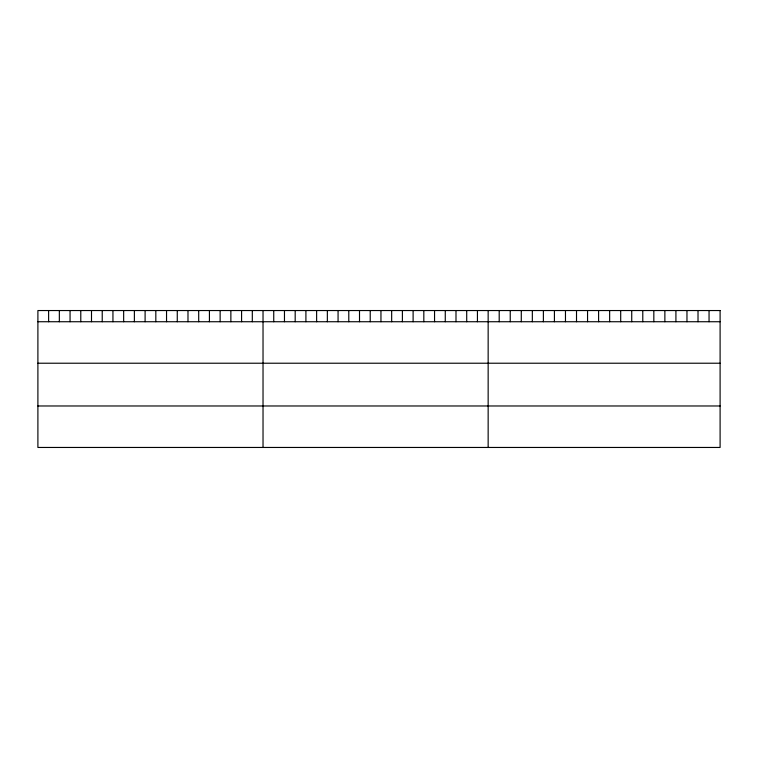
<?xml version="1.0" encoding="UTF-8"?>
<svg xmlns="http://www.w3.org/2000/svg" width="758" height="758" viewBox="0 0 758 758"><rect width="100%" height="100%" fill="white"/><g stroke="black" fill="none" stroke-linecap="round" stroke-linejoin="round"><path stroke-width="1.14" d="M37.9 321.733L720.1 321.733M37.9 363.224L720.1 363.224M37.9 405.975L720.1 405.975M709.052 310.543L709.052 321.733M698.014 310.543L698.014 321.733M686.966 310.543L686.966 321.733M675.918 310.543L675.918 321.733M664.87 310.543L664.87 321.733M653.832 310.543L653.832 321.733M642.784 310.543L642.784 321.733M631.736 310.543L631.736 321.733M620.698 310.543L620.698 321.733M609.65 310.543L609.65 321.733M598.602 310.543L598.602 321.733M587.554 310.543L587.554 321.733M576.516 310.543L576.516 321.733M565.468 310.543L565.468 321.733M554.42 310.543L554.42 321.733M543.382 310.543L543.382 321.733M532.334 310.543L532.334 321.733M521.286 310.543L521.286 321.733M510.238 310.543L510.238 321.733M499.2 310.543L499.2 321.733M488.152 310.543L488.152 447.457M477.436 310.543L477.436 321.733M466.71 310.543L466.71 321.733M455.994 310.543L455.994 321.733M445.268 310.543L445.268 321.733M434.552 310.543L434.552 321.733M423.826 310.543L423.826 321.733M413.11 310.543L413.11 321.733M402.394 310.543L402.394 321.733M391.668 310.543L391.668 321.733M380.952 310.543L380.952 321.733M370.226 310.543L370.226 321.733M359.51 310.543L359.51 321.733M348.784 310.543L348.784 321.733M338.068 310.543L338.068 321.733M327.352 310.543L327.352 321.733M316.626 310.543L316.626 321.733M305.91 310.543L305.91 321.733M295.184 310.543L295.184 321.733M284.468 310.543L284.468 321.733M273.742 310.543L273.742 321.733M263.026 310.543L263.026 447.457M252.31 310.543L252.31 321.733M241.584 310.543L241.584 321.733M230.868 310.543L230.868 321.733M220.142 310.543L220.142 321.733M209.426 310.543L209.426 321.733M198.7 310.543L198.7 321.733M187.984 310.543L187.984 321.733M177.268 310.543L177.268 321.733M166.542 310.543L166.542 321.733M155.826 310.543L155.826 321.733M145.1 310.543L145.1 321.733M134.384 310.543L134.384 321.733M123.658 310.543L123.658 321.733M112.942 310.543L112.942 321.733M102.226 310.543L102.226 321.733M91.5 310.543L91.5 321.733M80.784 310.543L80.784 321.733M70.058 310.543L70.058 321.733M59.342 310.543L59.342 321.733M48.616 310.543L48.616 321.733M720.1 310.543L37.9 310.543L37.9 447.457L720.1 447.457L720.1 310.543"/></g></svg>
